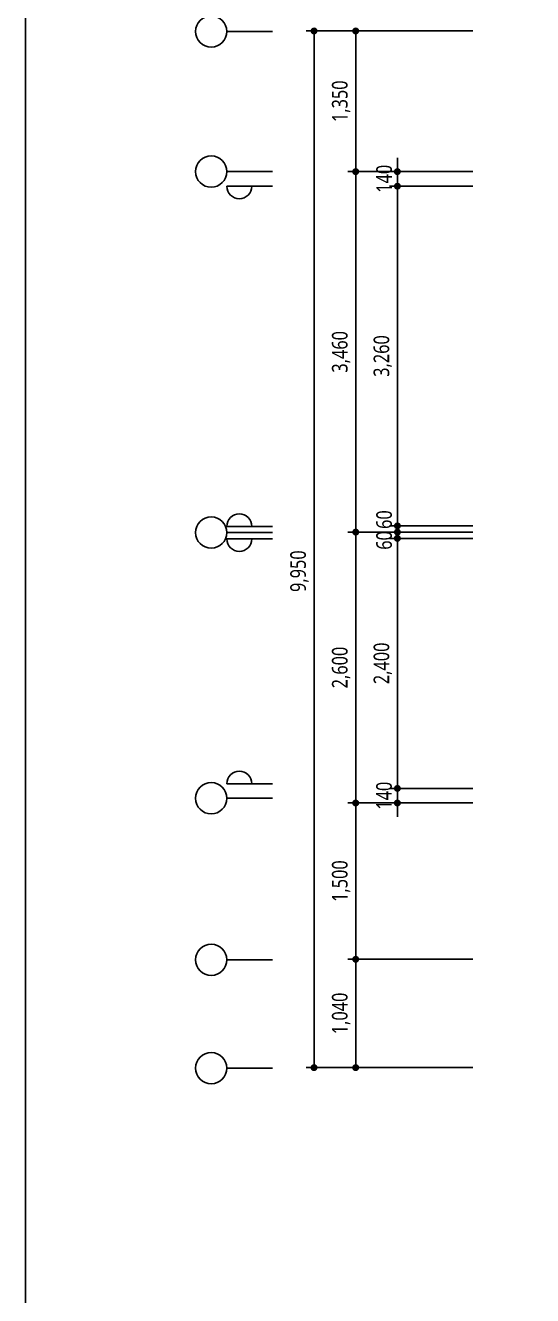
# Model space of a CAD drawing. Header units: millimetres. Extents: x -33000 to 294000, y 0 to 42408.
# Drawn here: x 253235 to 258104, y 6617 to 18808 of the extents above; entities that cross this region are included whole.
import ezdxf

# ---------------------------------------------------------------- set-up
doc = ezdxf.new("R2010")
doc.units = ezdxf.units.MM
doc.header["$LTSCALE"] = 50
doc.layers.add('cloud', color=7, linetype='Continuous', true_color=0xb3ef8f, plot=False)
doc.layers.add('DIM', color=7, linetype='Continuous')
doc.styles.add('ANU-TEXT 0', font='malgun.ttf', dxfattribs={"width": 0.8})
doc.dimstyles.new('UDIM-외부', dxfattribs={"dimscale": 50, "dimtxt": 3, "dimasz": 1.33, "dimexe": 1.5, "dimexo": 1.5, "dimgap": 1, "dimtad": 1, "dimdec": 0, "dimzin": 0, "dimdsep": 46, "dimlunit": 6, "dimtxsty": 'ANU-TEXT 0', "dimblk": 'DOT', "dimcen": 0.09, "dimdle": 1.5, "dimclrd": 256, "dimclre": 256, "dimclrt": 3, "dimadec": 0, "dimazin": 0, "dimtfac": 1, "dimtdec": 0, "dimtix": 1, "dimtmove": 2, "dimatfit": 3, "dimfxl": 1.5, "dimtolj": 1, "dimtzin": 0, "dimlwd": -1, "dimarcsym": 0})

# ---------------------------------------------------------------- blocks, each defined once
blk = doc.blocks.new('중심')
blk.add_line((-350, 0), (0, 0))
blk.add_circle((-470, 0), 120)
blk = doc.blocks.new('안목')
blk.add_line((-350, 0), (0, 0))
blk.add_arc((-254, 0), 96, 0, 180)
blk = doc.blocks.new('_Dot')
at = {"color": 0, "linetype": 'ByBlock', "lineweight": -2}
blk.add_line((-0.5, 0), (-1, 0), dxfattribs=at)
at = {"color": 0, "linetype": 'ByBlock', "const_width": 0.5}
blk.add_lwpolyline([(-0.25, 0, 1), (0.25, 0, 1)], format="xyb", close=True, dxfattribs=at)
blk = doc.blocks.new('*D6')
at = {"lineweight": -2, "transparency": 16777216}
for p, q in [((-2330, 2540), (-3530, 2540)), ((-2330, 1040), (-3530, 1040))]:
    blk.add_line(p, q, dxfattribs=at)
at = {"transparency": 16777216}
blk.add_line((-3455, 1107), (-3455, 2474), dxfattribs=at)
at = {"layer": 'Defpoints', "color": 0, "transparency": 16777216}
for p in [(-3455, 2540), (-2255, 2540), (-2255, 1040)]:
    blk.add_point(p, dxfattribs=at)
at = {"transparency": 16777216, "xscale": 66.5, "yscale": 66.5, "zscale": 66.5}
for p, rotation in [((-3455, 2540), 90), ((-3455, 1040), 270)]:
    blk.add_blockref('_Dot', p, dxfattribs=dict(at, rotation=rotation))
at = {"transparency": 16777216, "insert": (-3595, 1790), "char_height": 150, "attachment_point": 5, "rotation": 90, "style": 'ANU-TEXT 0'}
blk.add_mtext('\\A1;1,500', dxfattribs=at)
blk = doc.blocks.new('*D306')
at = {"transparency": 16777216}
for p, q in [((-3055, 2747), (-3055, 2813)), ((-3055, 2540), (-3055, 2680)), ((-3055, 2474), (-3055, 2407))]:
    blk.add_line(p, q, dxfattribs=at)
at = {"lineweight": -2, "transparency": 16777216}
for p, q in [((-2330, 2680), (-3130, 2680)), ((-2330, 2540), (-3130, 2540))]:
    blk.add_line(p, q, dxfattribs=at)
at = {"layer": 'Defpoints', "color": 0, "transparency": 16777216}
for p in [(-3055, 2680), (-2255, 2680), (-2255, 2540)]:
    blk.add_point(p, dxfattribs=at)
at = {"transparency": 16777216, "xscale": 66.5, "yscale": 66.5, "zscale": 66.5}
for p, rotation in [((-3055, 2680), 270), ((-3055, 2540), 90)]:
    blk.add_blockref('_Dot', p, dxfattribs=dict(at, rotation=rotation))
at = {"transparency": 16777216, "insert": (-3183, 2610), "char_height": 150, "attachment_point": 5, "rotation": 90, "style": 'ANU-TEXT 0'}
blk.add_mtext('\\A1;140', dxfattribs=at)
blk = doc.blocks.new('*D307')
at = {"lineweight": -2, "transparency": 16777216}
for p, q in [((-2330, 5080), (-3130, 5080)), ((-2330, 2680), (-3130, 2680))]:
    blk.add_line(p, q, dxfattribs=at)
at = {"transparency": 16777216}
blk.add_line((-3055, 2747), (-3055, 5014), dxfattribs=at)
at = {"layer": 'Defpoints', "color": 0, "transparency": 16777216}
for p in [(-3055, 5080), (-2255, 5080), (-2255, 2680)]:
    blk.add_point(p, dxfattribs=at)
at = {"transparency": 16777216, "xscale": 66.5, "yscale": 66.5, "zscale": 66.5}
for p, rotation in [((-3055, 5080), 90), ((-3055, 2680), 270)]:
    blk.add_blockref('_Dot', p, dxfattribs=dict(at, rotation=rotation))
at = {"transparency": 16777216, "insert": (-3195, 3880), "char_height": 150, "attachment_point": 5, "rotation": 90, "style": 'ANU-TEXT 0'}
blk.add_mtext('\\A1;2,400', dxfattribs=at)
blk = doc.blocks.new('*D308')
at = {"transparency": 16777216}
for p, q in [((-3055, 5207), (-3055, 5273)), ((-3055, 5080), (-3055, 5140)), ((-3055, 5014), (-3055, 4947))]:
    blk.add_line(p, q, dxfattribs=at)
at = {"lineweight": -2, "transparency": 16777216}
for p, q in [((-2330, 5140), (-3130, 5140)), ((-2330, 5080), (-3130, 5080))]:
    blk.add_line(p, q, dxfattribs=at)
at = {"layer": 'Defpoints', "color": 0, "transparency": 16777216}
for p in [(-3055, 5140), (-2255, 5140), (-2255, 5080)]:
    blk.add_point(p, dxfattribs=at)
at = {"transparency": 16777216, "xscale": 66.5, "yscale": 66.5, "zscale": 66.5}
for p, rotation in [((-3055, 5140), 270), ((-3055, 5080), 90)]:
    blk.add_blockref('_Dot', p, dxfattribs=dict(at, rotation=rotation))
at = {"transparency": 16777216, "insert": (-3182, 5060), "char_height": 150, "attachment_point": 5, "rotation": 90, "style": 'ANU-TEXT 0'}
blk.add_mtext('\\A1;60', dxfattribs=at)
blk = doc.blocks.new('*D309')
at = {"transparency": 16777216}
for p, q in [((-3055, 5267), (-3055, 5333)), ((-3055, 5140), (-3055, 5200)), ((-3055, 5074), (-3055, 5007))]:
    blk.add_line(p, q, dxfattribs=at)
at = {"lineweight": -2, "transparency": 16777216}
for p, q in [((-2330, 5200), (-3130, 5200)), ((-2330, 5140), (-3130, 5140))]:
    blk.add_line(p, q, dxfattribs=at)
at = {"layer": 'Defpoints', "color": 0, "transparency": 16777216}
for p in [(-3055, 5200), (-2255, 5200), (-2255, 5140)]:
    blk.add_point(p, dxfattribs=at)
at = {"transparency": 16777216, "xscale": 66.5, "yscale": 66.5, "zscale": 66.5}
for p, rotation in [((-3055, 5200), 270), ((-3055, 5140), 90)]:
    blk.add_blockref('_Dot', p, dxfattribs=dict(at, rotation=rotation))
at = {"transparency": 16777216, "insert": (-3182, 5260), "char_height": 150, "attachment_point": 5, "rotation": 90, "style": 'ANU-TEXT 0'}
blk.add_mtext('\\A1;60', dxfattribs=at)
blk = doc.blocks.new('*D310')
at = {"lineweight": -2, "transparency": 16777216}
for p, q in [((-2330, 8460), (-3130, 8460)), ((-2330, 5200), (-3130, 5200))]:
    blk.add_line(p, q, dxfattribs=at)
at = {"transparency": 16777216}
blk.add_line((-3055, 5267), (-3055, 8394), dxfattribs=at)
at = {"layer": 'Defpoints', "color": 0, "transparency": 16777216}
for p in [(-3055, 8460), (-2255, 8460), (-2255, 5200)]:
    blk.add_point(p, dxfattribs=at)
at = {"transparency": 16777216, "xscale": 66.5, "yscale": 66.5, "zscale": 66.5}
for p, rotation in [((-3055, 8460), 90), ((-3055, 5200), 270)]:
    blk.add_blockref('_Dot', p, dxfattribs=dict(at, rotation=rotation))
at = {"transparency": 16777216, "insert": (-3195, 6830), "char_height": 150, "attachment_point": 5, "rotation": 90, "style": 'ANU-TEXT 0'}
blk.add_mtext('\\A1;3,260', dxfattribs=at)
blk = doc.blocks.new('*D311')
at = {"transparency": 16777216}
for p, q in [((-3055, 8667), (-3055, 8733)), ((-3055, 8460), (-3055, 8600)), ((-3055, 8394), (-3055, 8327))]:
    blk.add_line(p, q, dxfattribs=at)
at = {"lineweight": -2, "transparency": 16777216}
for p, q in [((-2330, 8600), (-3130, 8600)), ((-2330, 8460), (-3130, 8460))]:
    blk.add_line(p, q, dxfattribs=at)
at = {"layer": 'Defpoints', "color": 0, "transparency": 16777216}
for p in [(-3055, 8600), (-2255, 8600), (-2255, 8460)]:
    blk.add_point(p, dxfattribs=at)
at = {"transparency": 16777216, "xscale": 66.5, "yscale": 66.5, "zscale": 66.5}
for p, rotation in [((-3055, 8600), 270), ((-3055, 8460), 90)]:
    blk.add_blockref('_Dot', p, dxfattribs=dict(at, rotation=rotation))
at = {"transparency": 16777216, "insert": (-3182, 8531), "char_height": 150, "attachment_point": 5, "rotation": 90, "style": 'ANU-TEXT 0'}
blk.add_mtext('\\A1;140', dxfattribs=at)
blk = doc.blocks.new('*D7')
at = {"lineweight": -2, "transparency": 16777216}
for p, q in [((-2330, 9950), (-3530, 9950)), ((-2330, 8600), (-3530, 8600))]:
    blk.add_line(p, q, dxfattribs=at)
at = {"transparency": 16777216}
blk.add_line((-3455, 9884), (-3455, 8667), dxfattribs=at)
at = {"layer": 'Defpoints', "color": 0, "transparency": 16777216}
for p in [(-2255, 9950), (-3455, 8600), (-2255, 8600)]:
    blk.add_point(p, dxfattribs=at)
at = {"transparency": 16777216, "xscale": 66.5, "yscale": 66.5, "zscale": 66.5}
for p, rotation in [((-3455, 9950), 90), ((-3455, 8600), 270)]:
    blk.add_blockref('_Dot', p, dxfattribs=dict(at, rotation=rotation))
at = {"transparency": 16777216, "insert": (-3595, 9275), "char_height": 150, "attachment_point": 5, "rotation": 90, "style": 'ANU-TEXT 0'}
blk.add_mtext('\\A1;1,350', dxfattribs=at)
blk = doc.blocks.new('*D312')
at = {"lineweight": -2, "transparency": 16777216}
for p, q in [((-2330, 8600), (-3530, 8600)), ((-2330, 5140), (-3530, 5140))]:
    blk.add_line(p, q, dxfattribs=at)
at = {"transparency": 16777216}
blk.add_line((-3455, 8534), (-3455, 5207), dxfattribs=at)
at = {"layer": 'Defpoints', "color": 0, "transparency": 16777216}
for p in [(-2255, 8600), (-3455, 5140), (-2255, 5140)]:
    blk.add_point(p, dxfattribs=at)
at = {"transparency": 16777216, "xscale": 66.5, "yscale": 66.5, "zscale": 66.5}
for p, rotation in [((-3455, 8600), 90), ((-3455, 5140), 270)]:
    blk.add_blockref('_Dot', p, dxfattribs=dict(at, rotation=rotation))
at = {"transparency": 16777216, "insert": (-3595, 6870), "char_height": 150, "attachment_point": 5, "rotation": 90, "style": 'ANU-TEXT 0'}
blk.add_mtext('\\A1;3,460', dxfattribs=at)
blk = doc.blocks.new('*D313')
at = {"lineweight": -2, "transparency": 16777216}
for p, q in [((-2330, 5140), (-3530, 5140)), ((-2330, 2540), (-3530, 2540))]:
    blk.add_line(p, q, dxfattribs=at)
at = {"transparency": 16777216}
blk.add_line((-3455, 5074), (-3455, 2607), dxfattribs=at)
at = {"layer": 'Defpoints', "color": 0, "transparency": 16777216}
for p in [(-2255, 5140), (-3455, 2540), (-2255, 2540)]:
    blk.add_point(p, dxfattribs=at)
at = {"transparency": 16777216, "xscale": 66.5, "yscale": 66.5, "zscale": 66.5}
for p, rotation in [((-3455, 5140), 90), ((-3455, 2540), 270)]:
    blk.add_blockref('_Dot', p, dxfattribs=dict(at, rotation=rotation))
at = {"transparency": 16777216, "insert": (-3595, 3840), "char_height": 150, "attachment_point": 5, "rotation": 90, "style": 'ANU-TEXT 0'}
blk.add_mtext('\\A1;2,600', dxfattribs=at)
blk = doc.blocks.new('*D8')
at = {"lineweight": -2, "transparency": 16777216}
for p, q in [((-2330, 9950), (-3930, 9950)), ((-2330, 0), (-3930, 0))]:
    blk.add_line(p, q, dxfattribs=at)
at = {"transparency": 16777216}
blk.add_line((-3855, 9884), (-3855, 67), dxfattribs=at)
at = {"layer": 'Defpoints', "color": 0, "transparency": 16777216}
for p in [(-2255, 9950), (-3855, 0), (-2255, 0)]:
    blk.add_point(p, dxfattribs=at)
at = {"transparency": 16777216, "xscale": 66.5, "yscale": 66.5, "zscale": 66.5}
for p, rotation in [((-3855, 9950), 90), ((-3855, 0), 270)]:
    blk.add_blockref('_Dot', p, dxfattribs=dict(at, rotation=rotation))
at = {"transparency": 16777216, "insert": (-3995, 4765), "char_height": 150, "attachment_point": 5, "rotation": 90, "style": 'ANU-TEXT 0'}
blk.add_mtext('\\A1;9,950', dxfattribs=at)
blk = doc.blocks.new('*D9')
at = {"lineweight": -2, "transparency": 16777216}
for p, q in [((-2330, 1040), (-3530, 1040)), ((-2330, 0), (-3530, 0))]:
    blk.add_line(p, q, dxfattribs=at)
at = {"transparency": 16777216}
blk.add_line((-3455, 67), (-3455, 974), dxfattribs=at)
at = {"layer": 'Defpoints', "color": 0, "transparency": 16777216}
for p in [(-3455, 1040), (-2255, 1040), (-2255, 0)]:
    blk.add_point(p, dxfattribs=at)
at = {"transparency": 16777216, "xscale": 66.5, "yscale": 66.5, "zscale": 66.5}
for p, rotation in [((-3455, 1040), 90), ((-3455, 0), 270)]:
    blk.add_blockref('_Dot', p, dxfattribs=dict(at, rotation=rotation))
at = {"transparency": 16777216, "insert": (-3595, 520), "char_height": 150, "attachment_point": 5, "rotation": 90, "style": 'ANU-TEXT 0'}
blk.add_mtext('\\A1;1,040', dxfattribs=at)
blk = doc.blocks.new('A$C09b3bb5e')
at = {"xscale": 1.25, "yscale": 1.25, "zscale": 1.25}
for name, p in [('중심', (-4255, 9945.2)), ('중심', (-4255, 8600)), ('중심', (-4255, 5135.2)), ('안목', (-4255, 5195.2)), ('안목', (-4255, 2725.2)), ('중심', (-4255, 2585.2)), ('중심', (-4255, 1035.2)), ('중심', (-4255, -4.8))]:
    blk.add_blockref(name, p, dxfattribs=at)
at = {"xscale": -1.25, "yscale": 1.25, "zscale": 1.25, "rotation": 180}
for p in [(-4255, 8460), (-4255, 5075.2)]:
    blk.add_blockref('안목', p, dxfattribs=at)
for base, p1, p2, picture, middle, dimtype in [((-3855, 0), (-2255, 9950), (-2255, 0), '*D8', (-3995.1, 4765), 128), ((-3055, 8600), (-2255, 8460), (-2255, 8600), '*D311', (-3182.5, 8530.5), 160), ((-3055, 5200), (-2255, 5140), (-2255, 5200), '*D309', (-3182.5, 5260), 160), ((-3055, 5140), (-2255, 5080), (-2255, 5140), '*D308', (-3182.5, 5060), 160)]:
    dim = blk.add_linear_dim(base=base, p1=p1, p2=p2, angle=90, dimstyle='UDIM-외부', override={"dimclrd": 256, "dimclre": 256, "dimclrt": 256})
    dim.commit()
    dim.dimension.update_dxf_attribs({"geometry": picture, "text_midpoint": middle, "dimtype": dimtype})
for base, p1, p2, picture, middle in [((-3455, 8600), (-2255, 9950), (-2255, 8600), '*D7', (-3595.5, 9275)), ((-3455, 5140), (-2255, 8600), (-2255, 5140), '*D312', (-3595.1, 6870)), ((-3055, 8460), (-2255, 5200), (-2255, 8460), '*D310', (-3195.1, 6830)), ((-3455, 2540), (-2255, 5140), (-2255, 2540), '*D313', (-3595.1, 3840)), ((-3055, 5080), (-2255, 2680), (-2255, 5080), '*D307', (-3195.1, 3880)), ((-3055, 2680), (-2255, 2540), (-2255, 2680), '*D306', (-3182.9, 2610)), ((-3455, 2540), (-2255, 1040), (-2255, 2540), '*D6', (-3595.5, 1790)), ((-3455, 1040), (-2255, 0), (-2255, 1040), '*D9', (-3595.5, 520))]:
    dim = blk.add_linear_dim(base=base, p1=p1, p2=p2, angle=90, dimstyle='UDIM-외부', override={"dimclrd": 256, "dimclre": 256, "dimclrt": 256})
    dim.commit()
    dim.dimension.update_dxf_attribs({"geometry": picture, "text_midpoint": middle})

msp = doc.modelspace()

# ---------------------------------------------------------------- linework, layer by layer
at = {"layer": 'cloud'}
msp.add_lwpolyline([(253235, 28850), (289950, 28850), (289950, 909.2), (253235, 909.2)], close=True, dxfattribs=at)

# ---------------------------------------------------------------- block references
at = {"layer": 'DIM'}
msp.add_blockref('A$C09b3bb5e', (259861.2, 8804.6), dxfattribs=at)

doc.saveas('drawing.dxf')
